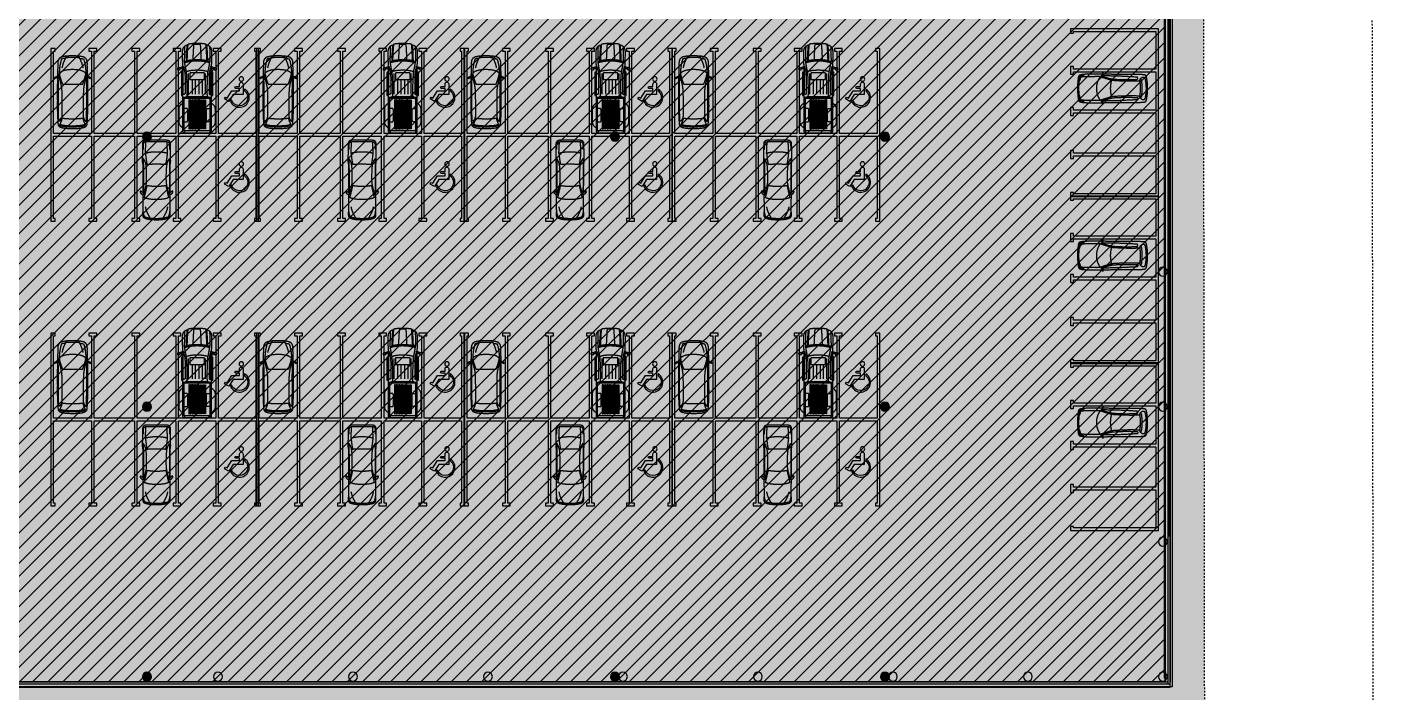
# Model space of a CAD drawing. Header units: metres. Extents: x 202 to 188551, y -77 to 23715.
# Drawn here: x 185400.9 to 185480.7, y 20807.3 to 20846.8 of the extents above; entities that cross this region are included whole.
import ezdxf

# ---------------------------------------------------------------- set-up
doc = ezdxf.new("R2010")
doc.units = ezdxf.units.M
for name, pattern in [('Path offset', [0.022225, 0.00635, -0.003175, 0.00635, -0.003175, 0, -0.003175]), ('Property boundary', [0.001111, 0.0003175, -0.00015875, 0.0003175, -0.00015875, 0, -0.00015875]), ('Public', [0]), ('Style Black Lines', [0]), ('Style Grey Lines', [0]), ('Style_30', [0]), ('Style_4', [0]), ('Wall Style 01', [0])]:
    doc.linetypes.add(name, pattern=pattern)
for name, color, linetype, true_color in [('COLON', 5, 'Continuous', 0x0000ff), ('Glass', 4, 'Continuous', 0x00ffff), ('Import', 7, 'Continuous', 0xff1493), ('Import - Page 1', 7, 'Continuous', 0xff1493), ('Imported blocks_1', 7, 'Continuous', 0xc57dd9), ('MONOLIT', 7, 'Continuous', 0x691639), ('SENDVICH', 2, 'Continuous', 0xffff00), ('Walls', 7, 'Continuous', 0x68db4c), ('Zoning', 7, 'Continuous', 0x47d2e2)]:
    doc.layers.add(name, color=color, linetype=linetype, true_color=true_color)

# ---------------------------------------------------------------- blocks, each defined once
blk = doc.blocks.new('Two rows parking A')
at = {"layer": 'Imported blocks_1', "linetype": 'Style Black Lines'}
blk.add_lwpolyline([(-5.995, 4.817), (-5.909, 4.817), (-5.909, 4.977), (-6.155, 4.977), (-6.155, -5.263), (-5.909, -5.263), (-5.909, -5.103), (-5.995, -5.103), (-5.995, -0.223), (-3.745, -0.223), (-3.745, -5.103), (-3.9, -5.103), (-3.9, -5.263), (-3.43, -5.263), (-3.43, -5.103), (-3.585, -5.103), (-3.585, -0.223), (-1.194, -0.223), (-1.194, -5.103), (-1.349, -5.103), (-1.349, -5.263), (-0.879, -5.263), (-0.879, -5.103), (-1.034, -5.103), (-1.034, -0.223), (1.241, -0.223), (1.241, -5.103), (1.086, -5.103), (1.086, -5.263), (1.556, -5.263), (1.556, -5.103), (1.401, -5.103), (1.401, -0.223), (3.618, -0.223), (3.618, -5.103), (3.463, -5.103), (3.463, -5.263), (3.933, -5.263), (3.933, -5.103), (3.778, -5.103), (3.778, -0.223), (5.995, -0.223), (5.995, -5.103), (5.909, -5.103), (5.909, -5.263), (6.155, -5.263), (6.155, 4.977), (5.909, 4.977), (5.909, 4.817), (5.995, 4.817), (5.995, -0.063), (3.778, -0.063), (3.778, 4.817), (3.933, 4.817), (3.933, 4.977), (3.463, 4.977), (3.463, 4.817), (3.618, 4.817), (3.618, -0.063), (1.401, -0.063), (1.401, 4.817), (1.556, 4.817), (1.556, 4.977), (1.086, 4.977), (1.086, 4.817), (1.241, 4.817), (1.241, -0.063), (-1.034, -0.063), (-1.034, 4.817), (-0.879, 4.817), (-0.879, 4.977), (-1.349, 4.977), (-1.349, 4.817), (-1.194, 4.817), (-1.194, -0.063), (-3.585, -0.063), (-3.585, 4.817), (-3.43, 4.817), (-3.43, 4.977), (-3.9, 4.977), (-3.9, 4.817), (-3.745, 4.817), (-3.745, -0.063), (-5.995, -0.063), (-5.995, 4.817)], close=True, dxfattribs=at)
at = {"layer": 'Imported blocks_1', "linetype": 'Style Grey Lines'}
for points in [[(1.512, 3.77), (1.508, 3.796)], [(1.653, 3.877), (1.667, 3.882)], [(1.653, 3.799), (1.675, 3.803)], [(2.003, 2.264), (2.003, 3.485)], [(3.016, 2.264), (3.016, 3.485)], [(3.366, 3.799), (3.344, 3.803)], [(3.366, 3.877), (3.352, 3.882)], [(3.507, 3.77), (3.511, 3.796)], [(2.21, 3.075), (2.21, 2.264)], [(2.406, 3.075), (2.406, 2.264)], [(2.613, 3.075), (2.613, 2.264)], [(2.809, 3.075), (2.809, 2.264)], [(5.237, 2.862), (5.237, 2.243), (4.645, 2.243), (4.385, 1.835), (4.132, 1.976), (4.187, 2.074), (4.301, 2.03), (4.575, 2.467), (5.022, 2.467), (5.022, 2.606), (4.802, 2.606)], [(4.802, 2.719), (5.02, 2.719), (5.02, 2.862)], [(5.327, 2.567), (5.327, 2.458)], [(1.651, 1.708), (1.651, 0.281)], [(2.013, 1.891), (2.013, 0.234)], [(2.066, 0.234), (2.066, 1.891)], [(2.105, 1.891), (2.105, 0.234)], [(2.159, 0.234), (2.159, 1.891)], [(2.204, 1.891), (2.204, 0.234)], [(2.258, 0.234), (2.258, 1.891)], [(2.299, 1.891), (2.299, 0.234)], [(2.352, 0.234), (2.352, 1.891)], [(2.392, 1.891), (2.392, 0.234)], [(2.445, 0.234), (2.445, 1.891)], [(2.483, 1.891), (2.483, 0.234)], [(2.536, 0.234), (2.536, 1.891)], [(2.574, 0.234), (2.574, 1.891)], [(2.627, 1.891), (2.627, 0.234)], [(2.667, 0.234), (2.667, 1.891)], [(2.72, 1.891), (2.72, 0.234)], [(2.761, 0.234), (2.761, 1.891)], [(2.815, 1.891), (2.815, 0.234)], [(2.86, 0.234), (2.86, 1.891)], [(2.914, 1.891), (2.914, 0.234)], [(2.953, 0.234), (2.953, 1.891)], [(3.006, 1.891), (3.006, 0.234)], [(3.368, 0.281), (3.368, 1.708)], [(4.549, 1.926), (4.489, 1.831)], [(1.757, 0.086), (1.757, -0.025)], [(3.262, 0.086), (3.262, -0.025)], [(5.237, -2.178), (5.237, -2.797), (4.645, -2.797), (4.385, -3.205), (4.132, -3.064), (4.187, -2.966), (4.301, -3.01), (4.575, -2.573), (5.022, -2.573), (5.022, -2.434), (4.802, -2.434)], [(4.802, -2.321), (5.02, -2.321), (5.02, -2.178)], [(4.549, -3.114), (4.489, -3.209)], [(5.327, -2.473), (5.327, -2.582)]]:
    blk.add_lwpolyline(points, dxfattribs=at)
for points in [[(5.265, 3.158, 1), (4.999, 3.158, 1), (5.265, 3.158)], [(5.265, -1.882, 1), (4.999, -1.882, 1), (5.265, -1.882)]]:
    blk.add_lwpolyline(points, format="xyb", close=True, dxfattribs=at)
for points in [[(4.726, 2.701), (4.726, 2.701)], [(4.726, -2.339), (4.726, -2.339)]]:
    blk.add_lwpolyline(points, close=True, dxfattribs=at)
at = {"layer": 'Imported blocks_1'}
for points, degree in [([(1.687, 5.006), (1.631, 4.891), (1.633, 4.763)], 2), ([(1.929, 5.156), (1.774, 5.136), (1.687, 5.006)], 2), ([(1.765, 5.089), (1.758, 4.647), (1.751, 4.205)], 2), ([(1.879, 4.208), (1.883, 4.683), (1.929, 5.156)], 2), ([(1.928, 4.234), (1.938, 4.744), (1.981, 5.213)], 2), ([(1.981, 5.213), (1.952, 5.188), (1.929, 5.156)], 2), ([(2.51, 5.263), (2.123, 5.263), (1.981, 5.213)], 2), ([(2.301, 5.189), (2.278, 4.765), (2.256, 4.342)], 2), ([(2.326, 5.214), (2.301, 5.214), (2.301, 5.189)], 2), ([(2.693, 5.214), (2.51, 5.214), (2.326, 5.214)], 2), ([(3.038, 5.213), (2.896, 5.263), (2.51, 5.263)], 2), ([(2.718, 5.189), (2.718, 5.214), (2.693, 5.214)], 2), ([(2.763, 4.342), (2.741, 4.765), (2.718, 5.189)], 2), ([(3.09, 5.156), (3.067, 5.188), (3.038, 5.213)], 2), ([(3.091, 4.234), (3.081, 4.744), (3.038, 5.213)], 2), ([(3.141, 4.208), (3.136, 4.683), (3.09, 5.156)], 2), ([(3.332, 5.006), (3.245, 5.136), (3.09, 5.156)], 2), ([(3.254, 5.089), (3.261, 4.647), (3.268, 4.205)], 2), ([(3.386, 4.763), (3.388, 4.891), (3.332, 5.006)], 2), ([(-5.728, 4.239), (-5.756, 4.106), (-5.744, 3.971)], 2), ([(-5.594, 4.425), (-5.701, 4.361), (-5.728, 4.239)], 2), ([(-5.526, 4.344), (-5.653, 3.929), (-5.66, 3.495)], 2), ([(-4.87, 4.528), (-5.446, 4.528), (-5.594, 4.425)], 2), ([(-5.288, 4.381), (-5.41, 4.379), (-5.526, 4.344)], 2), ([(-5.482, 3.828), (-5.42, 4.138), (-5.27, 4.415)], 2), ([(-5.27, 4.415), (-5.243, 4.476), (-5.191, 4.517)], 2), ([(-4.87, 4.435), (-5.07, 4.435), (-5.27, 4.415)], 2), ([(-4.146, 4.425), (-4.294, 4.528), (-4.87, 4.528)], 2), ([(-4.47, 4.415), (-4.669, 4.435), (-4.87, 4.435)], 2), ([(-4.548, 4.517), (-4.497, 4.476), (-4.47, 4.415)], 2), ([(-4.47, 4.415), (-4.319, 4.138), (-4.258, 3.828)], 2), ([(-4.452, 4.381), (-4.33, 4.379), (-4.213, 4.344)], 2), ([(-4.213, 4.344), (-4.087, 3.929), (-4.079, 3.495)], 2), ([(-4.011, 4.239), (-4.038, 4.361), (-4.146, 4.425)], 2), ([(-3.996, 3.971), (-3.984, 4.106), (-4.011, 4.239)], 2), ([(1.633, 4.763), (1.633, 4.001), (1.653, 3.999)], 2), ([(1.653, 3.999), (1.653, 3.938), (1.653, 3.877)], 2), ([(1.751, 4.205), (1.815, 4.204), (1.879, 4.208)], 2), ([(1.751, 4.205), (1.791, 3.888), (1.864, 3.578)], 2), ([(2.51, 4.221), (2.088, 4.221), (1.763, 4.116)], 2), ([(1.928, 4.234), (1.9, 4.227), (1.879, 4.208)], 2), ([(2.51, 4.296), (2.125, 4.296), (1.928, 4.234)], 2), ([(2.256, 4.342), (2.256, 4.317), (2.281, 4.317)], 2), ([(2.281, 4.317), (2.51, 4.317), (2.738, 4.317)], 2), ([(3.091, 4.234), (2.894, 4.296), (2.51, 4.296)], 2), ([(3.256, 4.116), (2.931, 4.221), (2.51, 4.221)], 2), ([(2.738, 4.317), (2.763, 4.317), (2.763, 4.342)], 2), ([(3.141, 4.208), (3.119, 4.227), (3.091, 4.234)], 2), ([(3.268, 4.205), (3.204, 4.204), (3.141, 4.208)], 2), ([(3.155, 3.578), (3.228, 3.888), (3.268, 4.205)], 2), ([(3.366, 3.999), (3.386, 4.001), (3.386, 4.763)], 2), ([(3.366, 3.877), (3.366, 3.938), (3.366, 3.999)], 2), ([(-5.933, 3.243), (-5.948, 3.224), (-5.948, 3.2)], 2), ([(-5.948, 3.2), (-5.948, 3.195), (-5.944, 3.193)], 2), ([(-5.936, 3.192), (-5.852, 3.233), (-5.765, 3.264)], 2), ([(-5.764, 3.312), (-5.85, 3.28), (-5.933, 3.243)], 2), ([(-5.765, 3.264), (-5.78, 2.567), (-5.771, 1.871)], 2), ([(-5.765, 3.264), (-5.752, 3.269), (-5.738, 3.273)], 2), ([(-5.744, 3.971), (-5.757, 3.641), (-5.764, 3.312)], 2), ([(-5.741, 3.32), (-5.753, 3.316), (-5.764, 3.312)], 2), ([(-5.729, 3.297), (-5.73, 3.311), (-5.741, 3.32)], 2), ([(-5.738, 3.273), (-5.728, 3.283), (-5.729, 3.297)], 2), ([(-5.706, 2.157), (-5.706, 2.809), (-5.719, 3.461)], 2), ([(-5.719, 3.461), (-5.647, 3.181), (-5.576, 2.9)], 2), ([(-4.87, 3.715), (-5.464, 3.715), (-5.66, 3.495)], 2), ([(-5.66, 3.495), (-5.598, 3.16), (-5.465, 2.847)], 2), ([(-4.079, 3.495), (-4.275, 3.715), (-4.87, 3.715)], 2), ([(-4.275, 2.847), (-4.142, 3.16), (-4.079, 3.495)], 2), ([(-4.021, 3.461), (-4.093, 3.181), (-4.164, 2.9)], 2), ([(-4.033, 2.157), (-4.034, 2.809), (-4.021, 3.461)], 2), ([(-4.011, 3.297), (-4.01, 3.311), (-3.999, 3.32)], 2), ([(-4.002, 3.273), (-4.012, 3.283), (-4.011, 3.297)], 2), ([(-3.974, 3.264), (-3.988, 3.269), (-4.002, 3.273)], 2), ([(-3.999, 3.32), (-3.987, 3.316), (-3.975, 3.312)], 2), ([(-3.975, 3.312), (-3.983, 3.641), (-3.996, 3.971)], 2), ([(-3.806, 3.243), (-3.89, 3.28), (-3.975, 3.312)], 2), ([(-3.969, 1.871), (-3.96, 2.567), (-3.974, 3.264)], 2), ([(-3.974, 3.264), (-3.887, 3.233), (-3.804, 3.192)], 2), ([(-3.791, 3.2), (-3.791, 3.224), (-3.806, 3.243)], 2), ([(-3.796, 3.193), (-3.791, 3.195), (-3.791, 3.2)], 2), ([(1.367, 3.801), (1.343, 3.797), (1.346, 3.773)], 2), ([(1.346, 3.773), (1.35, 3.747), (1.354, 3.72)], 2), ([(1.354, 3.72), (1.357, 3.697), (1.381, 3.7)], 2), ([(1.481, 3.817), (1.424, 3.809), (1.367, 3.801)], 2), ([(1.381, 3.7), (1.438, 3.708), (1.495, 3.716)], 2), ([(1.484, 3.817), (1.482, 3.817), (1.481, 3.817)], 2), ([(1.653, 3.877), (1.569, 3.847), (1.484, 3.817)], 2), ([(1.508, 3.796), (1.505, 3.817), (1.484, 3.817)], 2), ([(1.495, 3.716), (1.519, 3.72), (1.515, 3.744)], 2), ([(1.512, 3.77), (1.583, 3.784), (1.653, 3.799)], 2), ([(1.515, 3.744), (1.514, 3.757), (1.512, 3.77)], 2), ([(1.598, 3.56), (1.577, 3.56), (1.577, 3.539)], 2), ([(1.577, 3.539), (1.577, 2.872), (1.577, 2.206)], 2), ([(1.654, 3.56), (1.626, 3.56), (1.598, 3.56)], 2), ([(1.651, 2.185), (1.654, 2.872), (1.654, 3.56)], 2), ([(1.653, 3.799), (1.653, 3.679), (1.654, 3.56)], 2), ([(1.686, 2.239), (1.684, 3.078), (1.686, 3.917)], 2), ([(1.686, 3.917), (1.756, 3.704), (1.792, 3.484)], 2), ([(1.792, 3.484), (1.806, 2.879), (1.799, 2.275)], 2), ([(2.51, 3.676), (2.043, 3.676), (1.864, 3.578)], 2), ([(1.864, 3.578), (1.92, 2.847), (1.9, 2.114)], 2), ([(2.105, 3.517), (2.072, 3.517), (2.072, 3.484)], 2), ([(2.072, 3.484), (2.072, 3.32), (2.072, 3.155)], 2), ([(2.914, 3.517), (2.51, 3.517), (2.105, 3.517)], 2), ([(3.155, 3.578), (2.976, 3.676), (2.51, 3.676)], 2), ([(2.947, 3.484), (2.947, 3.517), (2.914, 3.517)], 2), ([(2.947, 3.155), (2.947, 3.32), (2.947, 3.484)], 2), ([(3.12, 2.114), (3.099, 2.847), (3.155, 3.578)], 2), ([(3.227, 3.484), (3.213, 2.879), (3.22, 2.275)], 2), ([(3.333, 3.917), (3.263, 3.704), (3.227, 3.484)], 2), ([(3.333, 2.239), (3.335, 3.078), (3.333, 3.917)], 2), ([(3.535, 3.817), (3.45, 3.847), (3.366, 3.877)], 2), ([(3.366, 3.56), (3.366, 3.679), (3.366, 3.799)], 2), ([(3.366, 3.799), (3.436, 3.784), (3.507, 3.77)], 2), ([(3.421, 3.56), (3.393, 3.56), (3.366, 3.56)], 2), ([(3.368, 2.185), (3.365, 2.872), (3.366, 3.56)], 2), ([(3.442, 3.539), (3.442, 3.56), (3.421, 3.56)], 2), ([(3.442, 2.206), (3.442, 2.872), (3.442, 3.539)], 2), ([(3.504, 3.744), (3.5, 3.72), (3.524, 3.716)], 2), ([(3.507, 3.77), (3.505, 3.757), (3.504, 3.744)], 2), ([(3.511, 3.796), (3.514, 3.817), (3.535, 3.817)], 2), ([(3.524, 3.716), (3.581, 3.708), (3.638, 3.7)], 2), ([(3.538, 3.817), (3.537, 3.817), (3.535, 3.817)], 2), ([(3.652, 3.801), (3.595, 3.809), (3.538, 3.817)], 2), ([(3.638, 3.7), (3.662, 3.697), (3.665, 3.72)], 2), ([(3.673, 3.773), (3.676, 3.797), (3.652, 3.801)], 2), ([(3.665, 3.72), (3.669, 3.747), (3.673, 3.773)], 2), ([(-5.944, 3.193), (-5.94, 3.19), (-5.936, 3.192)], 2), ([(-5.576, 2.9), (-5.51, 2.62), (-5.508, 2.332)], 2), ([(-5.465, 2.847), (-4.87, 2.847), (-4.275, 2.847)], 2), ([(-4.164, 2.9), (-4.229, 2.62), (-4.231, 2.332)], 2), ([(-3.804, 3.192), (-3.8, 3.19), (-3.796, 3.193)], 2), ([(2.072, 3.155), (2.072, 3.122), (2.105, 3.122)], 2), ([(2.105, 3.122), (2.51, 3.122), (2.914, 3.122)], 2), ([(2.914, 3.122), (2.947, 3.122), (2.947, 3.155)], 2), ([(4.746, 2.662), (4.746, 2.695), (4.77, 2.719), (4.802, 2.719)], 3), ([(4.802, 2.606), (4.77, 2.606), (4.746, 2.63), (4.746, 2.662)], 3), ([(5.02, 2.862), (5.02, 2.901), (5.04, 2.936), (5.074, 2.956)], 3), ([(5.074, 2.956), (5.108, 2.976), (5.148, 2.976), (5.183, 2.956)], 3), ([(5.183, 2.956), (5.217, 2.936), (5.237, 2.901), (5.237, 2.862)], 3), ([(5.591, 1.938), (5.649, 2.189), (5.547, 2.432), (5.327, 2.567)], 3), ([(5.327, 2.458), (5.499, 2.323), (5.561, 2.108), (5.487, 1.902)], 3), ([(-5.771, 1.871), (-5.787, 1.18), (-5.73, 0.491)], 2), ([(-5.695, 0.76), (-5.717, 1.458), (-5.706, 2.157)], 2), ([(-5.508, 2.332), (-5.499, 1.651), (-5.502, 0.971)], 2), ([(-4.231, 2.332), (-4.24, 1.651), (-4.238, 0.971)], 2), ([(-4.045, 0.76), (-4.023, 1.458), (-4.033, 2.157)], 2), ([(-4.01, 0.491), (-3.952, 1.18), (-3.969, 1.871)], 2), ([(1.651, 1.708), (1.423, 1.583), (1.423, 1.374)], 2), ([(1.577, 2.206), (1.577, 2.185), (1.598, 2.185)], 2), ([(1.598, 2.185), (1.624, 2.185), (1.651, 2.185)], 2), ([(1.651, 2.185), (1.651, 2.113), (1.651, 2.04)], 2), ([(1.675, 2.064), (1.651, 2.064), (1.651, 2.04)], 2), ([(1.651, 2.04), (1.651, 2.04), (1.651, 2.04)], 2), ([(1.651, 2.04), (1.651, 1.874), (1.651, 1.708)], 2), ([(3.344, 2.064), (2.51, 2.064), (1.675, 2.064)], 2), ([(1.799, 2.275), (1.748, 2.242), (1.686, 2.239)], 2), ([(1.745, 2.01), (1.745, 2.032), (1.769, 2.032)], 2), ([(1.745, 0.098), (1.745, 1.054), (1.745, 2.01)], 2), ([(1.769, 2.032), (2.51, 2.032), (3.25, 2.032)], 2), ([(1.9, 2.114), (1.851, 2.092), (1.805, 2.064)], 2), ([(1.9, 2.114), (2.205, 2.116), (2.51, 2.116)], 2), ([(2.039, 1.918), (2.013, 1.918), (2.013, 1.891)], 2), ([(2.066, 1.891), (2.066, 1.918), (2.039, 1.918)], 2), ([(2.132, 1.918), (2.105, 1.918), (2.105, 1.891)], 2), ([(2.159, 1.891), (2.159, 1.918), (2.132, 1.918)], 2), ([(2.231, 1.918), (2.204, 1.918), (2.204, 1.891)], 2), ([(2.258, 1.891), (2.258, 1.918), (2.231, 1.918)], 2), ([(2.326, 1.918), (2.299, 1.918), (2.299, 1.891)], 2), ([(2.352, 1.891), (2.352, 1.918), (2.326, 1.918)], 2), ([(2.418, 1.918), (2.392, 1.918), (2.392, 1.891)], 2), ([(2.445, 1.891), (2.445, 1.918), (2.418, 1.918)], 2), ([(2.51, 1.918), (2.483, 1.918), (2.483, 1.891)], 2), ([(2.51, 2.116), (2.815, 2.116), (3.12, 2.114)], 2), ([(2.536, 1.891), (2.536, 1.918), (2.51, 1.918)], 2), ([(2.574, 1.891), (2.574, 1.918), (2.601, 1.918)], 2), ([(2.601, 1.918), (2.627, 1.918), (2.627, 1.891)], 2), ([(2.667, 1.891), (2.667, 1.918), (2.693, 1.918)], 2), ([(2.693, 1.918), (2.72, 1.918), (2.72, 1.891)], 2), ([(2.761, 1.891), (2.761, 1.918), (2.788, 1.918)], 2), ([(2.788, 1.918), (2.815, 1.918), (2.815, 1.891)], 2), ([(2.86, 1.891), (2.86, 1.918), (2.887, 1.918)], 2), ([(2.887, 1.918), (2.914, 1.918), (2.914, 1.891)], 2), ([(2.953, 1.891), (2.953, 1.918), (2.98, 1.918)], 2), ([(2.98, 1.918), (3.006, 1.918), (3.006, 1.891)], 2), ([(3.214, 2.064), (3.168, 2.092), (3.12, 2.114)], 2), ([(3.22, 2.275), (3.272, 2.242), (3.333, 2.239)], 2), ([(3.25, 2.032), (3.274, 2.032), (3.274, 2.01)], 2), ([(3.274, 2.01), (3.274, 1.054), (3.274, 0.098)], 2), ([(3.368, 2.04), (3.368, 2.064), (3.344, 2.064)], 2), ([(3.368, 2.04), (3.368, 2.113), (3.368, 2.185)], 2), ([(3.368, 2.185), (3.395, 2.185), (3.421, 2.185)], 2), ([(3.368, 2.04), (3.368, 2.04), (3.368, 2.04)], 2), ([(3.368, 1.708), (3.368, 1.874), (3.368, 2.04)], 2), ([(3.596, 1.374), (3.596, 1.583), (3.368, 1.708)], 2), ([(3.421, 2.185), (3.442, 2.185), (3.442, 2.206)], 2), ([(4.489, 1.831), (4.594, 1.596), (4.822, 1.463), (5.079, 1.488)], 3), ([(5.01, 1.575), (4.791, 1.581), (4.613, 1.716), (4.549, 1.926)], 3), ([(5.487, 1.902), (5.413, 1.696), (5.228, 1.569), (5.01, 1.575)], 3), ([(5.079, 1.488), (5.335, 1.513), (5.533, 1.687), (5.591, 1.938)], 3), ([(-5.638, 0.413), (-5.535, 0.618), (-5.47, 0.839)], 2), ([(-5.502, 0.971), (-5.508, 0.802), (-5.622, 0.676)], 2), ([(-5.47, 0.839), (-5.171, 0.803), (-4.87, 0.803)], 2), ([(-4.87, 0.803), (-4.569, 0.803), (-4.27, 0.839)], 2), ([(-4.27, 0.839), (-4.205, 0.618), (-4.101, 0.413)], 2), ([(-4.238, 0.971), (-4.231, 0.802), (-4.118, 0.676)], 2), ([(1.423, 1.374), (1.423, 0.995), (1.423, 0.615)], 2), ([(1.878, 1.408), (1.811, 1.408), (1.745, 1.408)], 2), ([(1.954, 1.332), (1.954, 1.408), (1.878, 1.408)], 2), ([(1.954, 0.7), (1.954, 1.016), (1.954, 1.332)], 2), ([(3.065, 1.332), (3.065, 1.408), (3.141, 1.408)], 2), ([(3.065, 0.7), (3.065, 1.016), (3.065, 1.332)], 2), ([(3.141, 1.408), (3.208, 1.408), (3.274, 1.408)], 2), ([(3.596, 0.615), (3.596, 0.995), (3.596, 1.374)], 2), ([(-5.73, 0.491), (-5.726, 0.383), (-5.629, 0.334)], 2), ([(-5.622, 0.676), (-5.69, 0.617), (-5.695, 0.76)], 2), ([(-4.87, 0.311), (-5.488, 0.311), (-5.638, 0.413)], 2), ([(-5.629, 0.334), (-5.49, 0.226), (-4.87, 0.226)], 2), ([(-5.606, 0.479), (-5.451, 0.392), (-4.87, 0.392)], 2), ([(-4.87, 0.392), (-4.289, 0.392), (-4.133, 0.479)], 2), ([(-4.101, 0.413), (-4.251, 0.311), (-4.87, 0.311)], 2), ([(-4.87, 0.226), (-4.25, 0.226), (-4.111, 0.334)], 2), ([(-4.118, 0.676), (-4.05, 0.617), (-4.045, 0.76)], 2), ([(-4.111, 0.334), (-4.014, 0.383), (-4.01, 0.491)], 2), ([(1.423, 0.615), (1.423, 0.406), (1.651, 0.281)], 2), ([(1.651, 0.281), (1.651, 0.19), (1.651, 0.099)], 2), ([(1.651, 0.099), (1.651, -0.026), (1.776, -0.026)], 2), ([(1.745, 0.624), (1.811, 0.624), (1.878, 0.624)], 2), ([(1.757, 0.086), (1.745, 0.086), (1.745, 0.098)], 2), ([(3.262, 0.086), (2.51, 0.086), (1.757, 0.086)], 2), ([(1.878, 0.624), (1.954, 0.624), (1.954, 0.7)], 2), ([(2.013, 0.234), (2.013, 0.207), (2.039, 0.207)], 2), ([(2.039, 0.207), (2.066, 0.207), (2.066, 0.234)], 2), ([(2.105, 0.234), (2.105, 0.207), (2.132, 0.207)], 2), ([(2.132, 0.207), (2.159, 0.207), (2.159, 0.234)], 2), ([(2.204, 0.234), (2.204, 0.207), (2.231, 0.207)], 2), ([(2.231, 0.207), (2.258, 0.207), (2.258, 0.234)], 2), ([(2.299, 0.234), (2.299, 0.207), (2.326, 0.207)], 2), ([(2.326, 0.207), (2.352, 0.207), (2.352, 0.234)], 2), ([(2.392, 0.234), (2.392, 0.207), (2.418, 0.207)], 2), ([(2.418, 0.207), (2.445, 0.207), (2.445, 0.234)], 2), ([(2.483, 0.234), (2.483, 0.207), (2.51, 0.207)], 2), ([(2.51, 0.207), (2.536, 0.207), (2.536, 0.234)], 2), ([(2.601, 0.207), (2.574, 0.207), (2.574, 0.234)], 2), ([(2.627, 0.234), (2.627, 0.207), (2.601, 0.207)], 2), ([(2.693, 0.207), (2.667, 0.207), (2.667, 0.234)], 2), ([(2.72, 0.234), (2.72, 0.207), (2.693, 0.207)], 2), ([(2.788, 0.207), (2.761, 0.207), (2.761, 0.234)], 2), ([(2.815, 0.234), (2.815, 0.207), (2.788, 0.207)], 2), ([(2.887, 0.207), (2.86, 0.207), (2.86, 0.234)], 2), ([(2.914, 0.234), (2.914, 0.207), (2.887, 0.207)], 2), ([(2.98, 0.207), (2.953, 0.207), (2.953, 0.234)], 2), ([(3.006, 0.234), (3.006, 0.207), (2.98, 0.207)], 2), ([(3.141, 0.624), (3.065, 0.624), (3.065, 0.7)], 2), ([(3.274, 0.624), (3.208, 0.624), (3.141, 0.624)], 2), ([(3.243, -0.026), (3.368, -0.026), (3.368, 0.099)], 2), ([(3.274, 0.098), (3.274, 0.086), (3.262, 0.086)], 2), ([(3.368, 0.281), (3.596, 0.406), (3.596, 0.615)], 2), ([(3.368, 0.099), (3.368, 0.19), (3.368, 0.281)], 2), ([(-0.724, -0.675), (-0.731, -1.185), (-0.738, -1.694)], 2), ([(-0.498, -0.475), (-0.711, -0.476), (-0.724, -0.675)], 2), ([(-0.685, -0.735), (-0.688, -0.874), (-0.688, -1.013)], 2), ([(-0.468, -0.572), (-0.685, -0.569), (-0.685, -0.735)], 2), ([(-0.549, -1.248), (-0.541, -0.946), (-0.52, -0.576)], 2), ([(0.705, -0.475), (0.104, -0.475), (-0.498, -0.475)], 2), ([(0.675, -0.572), (0.104, -0.572), (-0.468, -0.572)], 2), ([(0.893, -0.735), (0.893, -0.569), (0.675, -0.572)], 2), ([(0.932, -0.675), (0.918, -0.476), (0.705, -0.475)], 2), ([(0.757, -1.248), (0.748, -0.946), (0.728, -0.576)], 2), ([(0.895, -1.013), (0.895, -0.874), (0.893, -0.735)], 2), ([(0.945, -1.694), (0.938, -1.185), (0.932, -0.675)], 2), ([(1.776, -0.026), (2.51, -0.026), (3.243, -0.026)], 2), ([(-0.505, -1.997), (-0.536, -1.753), (-0.678, -1.546)], 2), ([(-0.678, -1.546), (-0.67, -2.564), (-0.668, -3.583)], 2), ([(0.104, -1.167), (-0.274, -1.167), (-0.549, -1.248)], 2), ([(-0.549, -1.248), (-0.523, -1.571), (-0.461, -1.89)], 2), ([(0.757, -1.248), (0.481, -1.167), (0.104, -1.167)], 2), ([(0.669, -1.89), (0.731, -1.571), (0.757, -1.248)], 2), ([(0.713, -1.997), (0.744, -1.753), (0.885, -1.546)], 2), ([(0.885, -1.546), (0.877, -2.564), (0.876, -3.583)], 2), ([(-0.738, -1.694), (-0.737, -1.785), (-0.713, -1.873)], 2), ([(-0.713, -1.873), (-0.71, -2.721), (-0.708, -3.568)], 2), ([(-0.486, -3.005), (-0.465, -2.501), (-0.505, -1.997)], 2), ([(-0.461, -1.89), (-0.336, -1.877), (0.104, -1.877)], 2), ([(0.104, -1.877), (0.543, -1.877), (0.669, -1.89)], 2), ([(0.693, -3.005), (0.672, -2.501), (0.713, -1.997)], 2), ([(0.915, -3.568), (0.917, -2.721), (0.92, -1.873)], 2), ([(0.92, -1.873), (0.944, -1.785), (0.945, -1.694)], 2), ([(4.746, -2.378), (4.746, -2.345), (4.77, -2.321), (4.802, -2.321)], 3), ([(4.802, -2.434), (4.77, -2.434), (4.746, -2.41), (4.746, -2.378)], 3), ([(5.02, -2.178), (5.02, -2.139), (5.04, -2.104), (5.074, -2.084)], 3), ([(5.074, -2.084), (5.108, -2.064), (5.148, -2.064), (5.183, -2.084)], 3), ([(5.183, -2.084), (5.217, -2.104), (5.237, -2.139), (5.237, -2.178)], 3), ([(-0.668, -3.716), (-0.545, -3.368), (-0.486, -3.005)], 2), ([(-0.617, -3.876), (-0.528, -3.514), (-0.452, -3.149)], 2), ([(-0.452, -3.149), (-0.177, -3.195), (0.104, -3.195)], 2), ([(0.104, -3.195), (0.384, -3.195), (0.659, -3.149)], 2), ([(0.659, -3.149), (0.735, -3.514), (0.824, -3.876)], 2), ([(0.876, -3.716), (0.752, -3.368), (0.693, -3.005)], 2), ([(5.01, -3.465), (4.791, -3.459), (4.613, -3.324), (4.549, -3.114)], 3), ([(5.487, -3.138), (5.413, -3.344), (5.228, -3.471), (5.01, -3.465)], 3), ([(5.079, -3.552), (5.335, -3.527), (5.533, -3.353), (5.591, -3.102)], 3), ([(5.591, -3.102), (5.649, -2.851), (5.547, -2.608), (5.327, -2.473)], 3), ([(5.327, -2.582), (5.499, -2.717), (5.561, -2.932), (5.487, -3.138)], 3), ([(-0.866, -3.503), (-0.874, -3.525), (-0.864, -3.548)], 2), ([(-0.865, -3.501), (-0.866, -3.502), (-0.866, -3.503)], 2), ([(-0.815, -3.493), (-0.844, -3.476), (-0.865, -3.501)], 2), ([(-0.864, -3.548), (-0.836, -3.617), (-0.768, -3.658)], 2), ([(-0.737, -3.555), (-0.775, -3.523), (-0.815, -3.493)], 2), ([(-0.768, -3.658), (-0.74, -3.676), (-0.707, -3.667)], 2), ([(-0.708, -3.568), (-0.723, -3.564), (-0.737, -3.555)], 2), ([(-0.708, -3.568), (-0.691, -3.573), (-0.675, -3.572)], 2), ([(-0.707, -3.667), (-0.683, -3.66), (-0.668, -3.641)], 2), ([(-0.707, -3.667), (-0.706, -4.138), (-0.704, -4.608)], 2), ([(-0.675, -3.572), (-0.652, -3.605), (-0.668, -3.641)], 2), ([(-0.668, -3.641), (-0.668, -3.678), (-0.668, -3.716)], 2), ([(0.104, -3.991), (-0.331, -3.991), (-0.617, -3.876)], 2), ([(0.824, -3.876), (0.538, -3.991), (0.104, -3.991)], 2), ([(0.876, -3.641), (0.86, -3.605), (0.882, -3.572)], 2), ([(0.876, -3.641), (0.876, -3.678), (0.876, -3.716)], 2), ([(0.915, -3.667), (0.89, -3.66), (0.876, -3.641)], 2), ([(0.882, -3.572), (0.899, -3.573), (0.915, -3.568)], 2), ([(0.912, -4.608), (0.913, -4.138), (0.915, -3.667)], 2), ([(0.944, -3.555), (0.931, -3.564), (0.915, -3.568)], 2), ([(0.915, -3.667), (0.947, -3.676), (0.975, -3.658)], 2), ([(1.022, -3.493), (0.982, -3.523), (0.944, -3.555)], 2), ([(0.975, -3.658), (1.044, -3.617), (1.072, -3.548)], 2), ([(1.072, -3.501), (1.051, -3.476), (1.022, -3.493)], 2), ([(1.073, -3.503), (1.073, -3.502), (1.072, -3.501)], 2), ([(1.072, -3.548), (1.082, -3.525), (1.073, -3.503)], 2), ([(4.489, -3.209), (4.594, -3.444), (4.822, -3.577), (5.079, -3.552)], 3), ([(-0.717, -4.758), (-0.72, -4.865), (-0.708, -4.972)], 2), ([(-0.695, -4.71), (-0.715, -4.731), (-0.717, -4.758)], 2), ([(-0.704, -4.608), (-0.702, -4.66), (-0.695, -4.71)], 2), ([(-0.695, -4.71), (-0.683, -4.81), (-0.655, -4.907)], 2), ([(-0.56, -4.418), (-0.486, -4.772), (-0.282, -5.077)], 2), ([(0.767, -4.418), (0.694, -4.772), (0.489, -5.077)], 2), ([(0.863, -4.907), (0.89, -4.81), (0.903, -4.71)], 2), ([(0.903, -4.71), (0.909, -4.66), (0.912, -4.608)], 2), ([(0.924, -4.758), (0.922, -4.731), (0.903, -4.71)], 2), ([(0.915, -4.972), (0.927, -4.865), (0.924, -4.758)], 2), ([(-0.708, -4.972), (-0.696, -5.022), (-0.65, -5.051)], 2), ([(-0.655, -4.907), (-0.622, -5.022), (-0.497, -5.037)], 2), ([(-0.65, -5.051), (-0.455, -5.181), (0.104, -5.181)], 2), ([(-0.497, -5.037), (-0.201, -5.103), (0.104, -5.103)], 2), ([(0.104, -5.103), (0.408, -5.103), (0.704, -5.037)], 2), ([(0.104, -5.181), (0.663, -5.181), (0.858, -5.051)], 2), ([(0.704, -5.037), (0.83, -5.022), (0.863, -4.907)], 2), ([(0.858, -5.051), (0.903, -5.022), (0.915, -4.972)], 2)]:
    blk.add_open_spline(points, degree=degree, dxfattribs=at)
blk = doc.blocks.new('Single row parking A')
at = {"layer": 'Imported blocks_1', "linetype": 'Style Black Lines'}
blk.add_lwpolyline([(-4.721, 2.44), (-4.721, 2.6), (-4.966, 2.6), (-4.966, -2.6), (4.966, -2.6), (4.966, 2.6), (4.721, 2.6), (4.721, 2.44), (4.806, 2.44), (4.806, -2.44), (2.589, -2.44), (2.59, 2.44), (2.745, 2.44), (2.745, 2.6), (2.275, 2.6), (2.275, 2.44), (2.43, 2.44), (2.43, -2.44), (0.154, -2.44), (0.154, 2.44), (0.31, 2.44), (0.31, 2.6), (-0.16, 2.6), (-0.16, 2.44), (-0.005, 2.44), (-0.005, -2.44), (-2.397, -2.44), (-2.397, 2.44), (-2.242, 2.44), (-2.242, 2.6), (-2.712, 2.6), (-2.712, 2.44), (-2.556, 2.44), (-2.556, -2.44), (-4.806, -2.44), (-4.806, 2.44), (-4.721, 2.44)], close=True, dxfattribs=at)
at = {"layer": 'Imported blocks_1'}
for points in [[(0.608, 1.842), (0.572, 1.416), (0.587, 0.989)], [(0.639, 2.021), (0.616, 1.933), (0.608, 1.842)], [(0.729, 2.135), (0.654, 2.103), (0.639, 2.021)], [(0.646, 1.867), (0.638, 1.834), (0.647, 1.802)], [(0.704, 2.027), (0.667, 1.95), (0.646, 1.867)], [(0.647, 1.802), (0.663, 1.927), (0.763, 2.001)], [(0.767, 2.068), (0.726, 2.064), (0.704, 2.027)], [(1.438, 2.193), (1.081, 2.193), (0.729, 2.135)], [(0.763, 2.001), (0.733, 1.423), (0.74, 0.845)], [(0.763, 2.001), (0.875, 2.016), (0.979, 2.059)], [(1.438, 2.128), (1.1, 2.128), (0.767, 2.068)], [(0.979, 2.059), (1.018, 2.076), (1.047, 2.108)], [(2.147, 2.135), (1.795, 2.193), (1.438, 2.193)], [(2.109, 2.068), (1.776, 2.128), (1.438, 2.128)], [(1.829, 2.108), (1.858, 2.076), (1.896, 2.059)], [(1.896, 2.059), (2.001, 2.016), (2.112, 2.001)], [(2.172, 2.027), (2.15, 2.064), (2.109, 2.068)], [(2.136, 0.845), (2.142, 1.423), (2.112, 2.001)], [(2.112, 2.001), (2.213, 1.927), (2.229, 1.802)], [(2.237, 2.021), (2.222, 2.103), (2.147, 2.135)], [(2.23, 1.867), (2.209, 1.95), (2.172, 2.027)], [(2.229, 1.802), (2.238, 1.834), (2.23, 1.867)], [(2.268, 1.842), (2.26, 1.933), (2.237, 2.021)], [(2.289, 0.989), (2.304, 1.416), (2.268, 1.842)], [(0.587, 0.989), (0.59, 0.865), (0.592, 0.742)], [(0.771, -1.345), (0.693, -0.271), (0.697, 0.805)], [(0.697, 0.805), (0.806, 0.478), (0.879, 0.141)], [(0.74, 0.845), (1.059, 1.056), (1.438, 1.056)], [(0.948, 0.166), (0.845, 0.506), (0.74, 0.845)], [(1.438, 1.056), (1.817, 1.056), (2.136, 0.845)], [(2.136, 0.845), (2.031, 0.506), (1.928, 0.166)], [(2.179, 0.805), (2.07, 0.478), (1.996, 0.141)], [(2.105, -1.345), (2.183, -0.271), (2.179, 0.805)], [(2.284, 0.742), (2.286, 0.865), (2.289, 0.989)], [(0.514, 0.695), (0.509, 0.69), (0.512, 0.684)], [(0.512, 0.684), (0.514, 0.678), (0.521, 0.679)], [(0.592, 0.742), (0.548, 0.727), (0.514, 0.695)], [(0.521, 0.679), (0.557, 0.683), (0.593, 0.687)], [(0.592, 0.742), (0.628, 0.755), (0.666, 0.754)], [(0.659, 0.694), (0.626, 0.691), (0.593, 0.687)], [(0.593, 0.687), (0.608, -0.086), (0.608, -0.859)], [(0.666, 0.754), (0.691, 0.722), (0.659, 0.694)], [(0.879, 0.141), (0.943, -0.606), (0.897, -1.353)], [(0.948, 0.166), (1.189, 0.23), (1.438, 0.23)], [(0.984, -1.501), (1.016, -0.666), (0.948, 0.166)], [(1.438, 0.23), (1.687, 0.23), (1.928, 0.166)], [(1.928, 0.166), (1.86, -0.666), (1.891, -1.501)], [(1.996, 0.141), (1.933, -0.606), (1.979, -1.353)], [(2.21, 0.754), (2.185, 0.722), (2.217, 0.694)], [(2.284, 0.742), (2.248, 0.755), (2.21, 0.754)], [(2.217, 0.694), (2.25, 0.691), (2.283, 0.687)], [(2.268, -0.859), (2.268, -0.086), (2.283, 0.687)], [(2.283, 0.687), (2.319, 0.683), (2.355, 0.679)], [(2.362, 0.695), (2.328, 0.727), (2.284, 0.742)], [(2.355, 0.679), (2.361, 0.678), (2.364, 0.684)], [(2.364, 0.684), (2.367, 0.69), (2.362, 0.695)], [(0.608, -0.859), (0.589, -1.316), (0.632, -1.772)], [(0.897, -1.353), (0.83, -1.407), (0.771, -1.345)], [(0.773, -1.65), (0.838, -1.515), (0.984, -1.501)], [(0.886, -1.531), (0.922, -1.612), (1.009, -1.62)], [(1.438, -1.516), (1.211, -1.516), (0.984, -1.501)], [(1.891, -1.501), (1.665, -1.516), (1.438, -1.516)], [(1.867, -1.62), (1.953, -1.612), (1.99, -1.531)], [(1.891, -1.501), (2.037, -1.515), (2.103, -1.65)], [(1.979, -1.353), (2.046, -1.407), (2.105, -1.345)], [(2.244, -1.772), (2.286, -1.316), (2.268, -0.859)], [(0.632, -1.772), (0.646, -1.865), (0.735, -1.89)], [(0.735, -1.89), (1.083, -1.961), (1.438, -1.961)], [(0.766, -1.737), (0.75, -1.692), (0.773, -1.65)], [(0.826, -1.8), (0.782, -1.782), (0.766, -1.737)], [(1.438, -1.867), (1.128, -1.867), (0.826, -1.8)], [(1.009, -1.62), (1.223, -1.635), (1.438, -1.635)], [(1.438, -1.635), (1.653, -1.635), (1.867, -1.62)], [(2.05, -1.8), (1.747, -1.867), (1.438, -1.867)], [(1.438, -1.961), (1.793, -1.961), (2.141, -1.89)], [(2.11, -1.737), (2.094, -1.782), (2.05, -1.8)], [(2.103, -1.65), (2.126, -1.692), (2.11, -1.737)], [(2.141, -1.89), (2.23, -1.865), (2.244, -1.772)]]:
    blk.add_open_spline(points, degree=2, dxfattribs=at)

msp = doc.modelspace()

# ---------------------------------------------------------------- hatches: boundary and pattern name
at = {"layer": 'COLON', "transparency": 33554483}
h = msp.add_hatch(color=256, dxfattribs=at)
edge = h.paths.add_edge_path(flags=0)
edge.add_arc((185407.965, 20840.255), 0.265, 180, 360)
edge.add_arc((185407.965, 20840.255), 0.265, 0, 180)
edge.add_line((185407.7, 20840.255), (185407.7, 20840.255))
h = msp.add_hatch(color=256, dxfattribs=at)
edge = h.paths.add_edge_path(flags=0)
edge.add_arc((185435.701, 20840.255), 0.265, 180, 360)
edge.add_arc((185435.701, 20840.255), 0.265, 0, 180)
edge.add_line((185435.436, 20840.255), (185435.436, 20840.255))
h = msp.add_hatch(color=256, dxfattribs=at)
edge = h.paths.add_edge_path(flags=0)
edge.add_arc((185451.701, 20840.255), 0.265, 180, 360)
edge.add_arc((185451.701, 20840.255), 0.265, 0, 180)
edge.add_line((185451.436, 20840.255), (185451.436, 20840.255))
h = msp.add_hatch(color=256, dxfattribs=at)
edge = h.paths.add_edge_path(flags=0)
edge.add_arc((185407.963, 20824.253), 0.265, 180, 360)
edge.add_arc((185407.963, 20824.253), 0.265, 0, 180)
edge.add_line((185407.698, 20824.253), (185407.698, 20824.253))
h = msp.add_hatch(color=256, dxfattribs=at)
edge = h.paths.add_edge_path(flags=0)
edge.add_arc((185435.699, 20824.253), 0.265, 180, 360)
edge.add_arc((185435.699, 20824.253), 0.265, 0, 180)
edge.add_line((185435.434, 20824.253), (185435.434, 20824.253))
h = msp.add_hatch(color=256, dxfattribs=at)
edge = h.paths.add_edge_path(flags=0)
edge.add_arc((185451.699, 20824.253), 0.265, 180, 360)
edge.add_arc((185451.699, 20824.253), 0.265, 0, 180)
edge.add_line((185451.434, 20824.253), (185451.434, 20824.253))
h = msp.add_hatch(color=256, dxfattribs=at)
edge = h.paths.add_edge_path(flags=0)
edge.add_arc((185407.96, 20808.251), 0.265, 180, 360)
edge.add_arc((185407.96, 20808.251), 0.265, 0, 180)
edge.add_line((185407.695, 20808.251), (185407.695, 20808.251))
h = msp.add_hatch(color=256, dxfattribs=at)
edge = h.paths.add_edge_path(flags=0)
edge.add_arc((185435.696, 20808.251), 0.265, 180, 360)
edge.add_arc((185435.696, 20808.251), 0.265, 0, 180)
edge.add_line((185435.431, 20808.251), (185435.431, 20808.251))
h = msp.add_hatch(color=256, dxfattribs=at)
edge = h.paths.add_edge_path(flags=0)
edge.add_arc((185451.696, 20808.251), 0.265, 180, 360)
edge.add_arc((185451.696, 20808.251), 0.265, 0, 180)
edge.add_line((185451.431, 20808.251), (185451.431, 20808.251))
at = {"layer": 'Import'}
h = msp.add_hatch(dxfattribs=at)
h.set_pattern_fill('PATTERN_6', color=256, scale=10, style=0, pattern_type=2)
h.set_pattern_definition([(45, (0, 0), (-3.5355339, 3.5355339), []), (45, (0.9, 0), (-3.5355339, 3.5355339), []), (45, (1.8, 0), (-3.5355339, 3.5355339), []), (45, (2.7, 0), (-3.5355339, 3.5355339), []), (45, (3.6, 0), (-3.5355339, 3.5355339), []), (45, (4.5, 0), (-3.5355339, 3.5355339), []), (45, (5.4, 0), (-3.5355339, 3.5355339), []), (45, (6.3, 0), (-3.5355339, 3.5355339), [])])
h.paths.add_polyline_path([(185241.792, 20824.155), (185241.792, 20888.059), (185257.883, 20888.059), (185257.883, 20896.315), (185250.138, 20896.315), (185250.142, 20923.945), (185347.941, 20923.945), (185347.941, 20901.86), (185348.241, 20901.86), (185348.241, 20901.868), (185468.317, 20901.868), (185468.308, 20807.94), (185380.163, 20807.94), (185380.067, 20824.155), (185241.792, 20824.155)], flags=0)
edge = h.paths.add_edge_path(flags=0)
edge.add_line((185257.776, 20901.813), (185258.076, 20901.813))
edge.add_line((185258.076, 20901.813), (185258.076, 20901.815))
edge.add_line((185258.076, 20901.815), (185338.542, 20901.815))
edge.add_line((185338.542, 20901.815), (185338.542, 20914.783))
edge.add_arc((185330.101, 20890.427), 25.777, 70.884, 108.92137)
edge.add_arc((185310.134, 20920.202), 12.799, 204.62979, 335.08922, ccw=False)
edge.add_line((185298.5, 20914.868), (185257.792, 20914.868))
edge.add_line((185257.792, 20914.868), (185257.776, 20914.868))
edge.add_line((185257.776, 20914.868), (185257.776, 20901.813))
edge.add_line((185257.776, 20901.813), (185257.776, 20901.813))
at = {"layer": 'Walls', "transparency": 33554483}
for points in [[(185468.308, 20807.94), (185468.317, 20901.868), (185468.317, 20902.168), (185468.617, 20902.168), (185468.608, 20807.94), (185468.308, 20807.94)], [(185380.163, 20807.94), (185380.165, 20807.64), (185468.608, 20807.64), (185468.608, 20807.94), (185468.308, 20807.94), (185380.163, 20807.94)]]:
    msp.add_hatch(color=256, dxfattribs=at).paths.add_polyline_path(points, flags=0)
at = {"layer": 'Zoning', "transparency": 33554483}
msp.add_hatch(color=256, dxfattribs=at).paths.add_polyline_path([(185470.679, 20785.115), (185470.355, 21007.588), (185294.709, 21038.089), (185196.062, 21037.435), (185196.129, 20809.894), (185470.679, 20785.115)], flags=0)

# ---------------------------------------------------------------- linework, layer by layer
at = {"layer": 'COLON', "linetype": 'Style_30'}
for points in [[(185407.7, 20840.255, 1), (185408.23, 20840.255, 1), (185407.7, 20840.255)], [(185435.436, 20840.255, 1), (185435.966, 20840.255, 1), (185435.436, 20840.255)], [(185451.436, 20840.255, 1), (185451.966, 20840.255, 1), (185451.436, 20840.255)], [(185407.698, 20824.253, 1), (185408.228, 20824.253, 1), (185407.698, 20824.253)], [(185435.434, 20824.253, 1), (185435.964, 20824.253, 1), (185435.434, 20824.253)], [(185451.434, 20824.253, 1), (185451.964, 20824.253, 1), (185451.434, 20824.253)], [(185407.695, 20808.251, 1), (185408.225, 20808.251, 1), (185407.695, 20808.251)], [(185435.431, 20808.251, 1), (185435.961, 20808.251, 1), (185435.431, 20808.251)], [(185451.431, 20808.251, 1), (185451.961, 20808.251, 1), (185451.431, 20808.251)]]:
    msp.add_lwpolyline(points, format="xyb", close=True, dxfattribs=at)
at = {"layer": 'COLON', "linetype": 'Style_4'}
for points in [[(185467.902, 20832.255, 1), (185468.432, 20832.255, 1), (185467.902, 20832.255)], [(185467.902, 20824.255, 1), (185468.432, 20824.255, 1), (185467.902, 20824.255)], [(185467.902, 20816.255, 1), (185468.432, 20816.255, 1), (185467.902, 20816.255)], [(185411.902, 20808.255, 1), (185412.432, 20808.255, 1), (185411.902, 20808.255)], [(185419.902, 20808.255, 1), (185420.432, 20808.255, 1), (185419.902, 20808.255)], [(185427.902, 20808.255, 1), (185428.432, 20808.255, 1), (185427.902, 20808.255)], [(185435.902, 20808.255, 1), (185436.432, 20808.255, 1), (185435.902, 20808.255)], [(185443.902, 20808.255, 1), (185444.432, 20808.255, 1), (185443.902, 20808.255)], [(185451.902, 20808.255, 1), (185452.432, 20808.255, 1), (185451.902, 20808.255)], [(185459.902, 20808.255, 1), (185460.432, 20808.255, 1), (185459.902, 20808.255)], [(185467.902, 20808.255, 1), (185468.432, 20808.255, 1), (185467.902, 20808.255)]]:
    msp.add_lwpolyline(points, format="xyb", close=True, dxfattribs=at)
at = {"layer": 'Glass', "linetype": 'Style_4'}
for points in [[(185468.482, 20826.155), (185468.482, 20888.655)], [(185468.542, 20826.155), (185468.542, 20888.655)], [(185468.482, 20816.6), (185468.482, 20826.155)], [(185468.542, 20816.6), (185468.542, 20826.155)]]:
    msp.add_lwpolyline(points, dxfattribs=at)
at = {"layer": 'Import', "linetype": 'Public'}
msp.add_lwpolyline([(185241.792, 20824.155), (185241.792, 20888.059), (185257.883, 20888.059), (185257.883, 20896.315), (185250.138, 20896.315), (185250.142, 20923.945), (185347.941, 20923.945), (185347.941, 20901.86), (185348.241, 20901.86), (185348.241, 20901.868), (185468.317, 20901.868), (185468.308, 20807.94), (185380.163, 20807.94), (185380.067, 20824.155), (185241.792, 20824.155)], close=True, dxfattribs=at)
at = {"layer": 'MONOLIT', "linetype": 'Style_4'}
for points in [[(185468.267, 20826.155), (185468.267, 20888.655)], [(185468.747, 20826.155), (185468.747, 20888.655)], [(185468.267, 20808.155), (185468.267, 20826.155)], [(185468.747, 20807.675), (185468.747, 20826.155)], [(185379.587, 20807.675), (185468.747, 20807.675)]]:
    msp.add_lwpolyline(points, dxfattribs=at)
at = {"layer": 'SENDVICH', "linetype": 'Style_4'}
for points in [[(185468.482, 20807.82), (185468.482, 20816.6)], [(185468.482, 20816.6), (185468.602, 20816.6)], [(185468.602, 20807.82), (185468.602, 20816.6)], [(185379.852, 20807.94), (185468.482, 20807.94)], [(185379.732, 20807.82), (185468.602, 20807.82)]]:
    msp.add_lwpolyline(points, dxfattribs=at)
at = {"layer": 'Walls', "linetype": 'Wall Style 01'}
for points in [[(185468.317, 20902.168), (185468.617, 20902.168), (185468.608, 20807.94)], [(185468.308, 20807.94), (185468.317, 20901.868)], [(185380.163, 20807.94), (185468.308, 20807.94)], [(185380.165, 20807.64), (185468.608, 20807.64), (185468.608, 20807.94)]]:
    msp.add_lwpolyline(points, dxfattribs=at)
at = {"layer": 'Zoning', "linetype": 'Property boundary'}
msp.add_lwpolyline([(185480.685, 20774.851), (185480.342, 21016.004), (185295.571, 21048.089), (185186.13, 21048.089), (185186.129, 20800.734), (185480.685, 20774.851)], close=True, dxfattribs=at)
at = {"layer": 'Zoning', "linetype": 'Path offset'}
msp.add_lwpolyline([(185470.679, 20785.115), (185470.355, 21007.588), (185294.709, 21038.089), (185196.13, 21038.089), (185196.129, 20809.894), (185470.679, 20785.115)], close=True, dxfattribs=at)

# ---------------------------------------------------------------- block references
at = {"layer": 'Import - Page 1', "rotation": 90}
for p in [(185465.304, 20841.681), (185465.304, 20831.777), (185465.304, 20821.881)]:
    msp.add_blockref('Single row parking A', p, dxfattribs=at)
at = {"layer": 'Import - Page 1'}
for p in [(185408.424, 20840.519), (185420.611, 20840.519), (185432.928, 20840.519), (185445.237, 20840.519), (185408.424, 20823.633), (185420.611, 20823.633), (185432.928, 20823.633), (185445.237, 20823.633)]:
    msp.add_blockref('Two rows parking A', p, dxfattribs=at)

doc.saveas('drawing.dxf')
